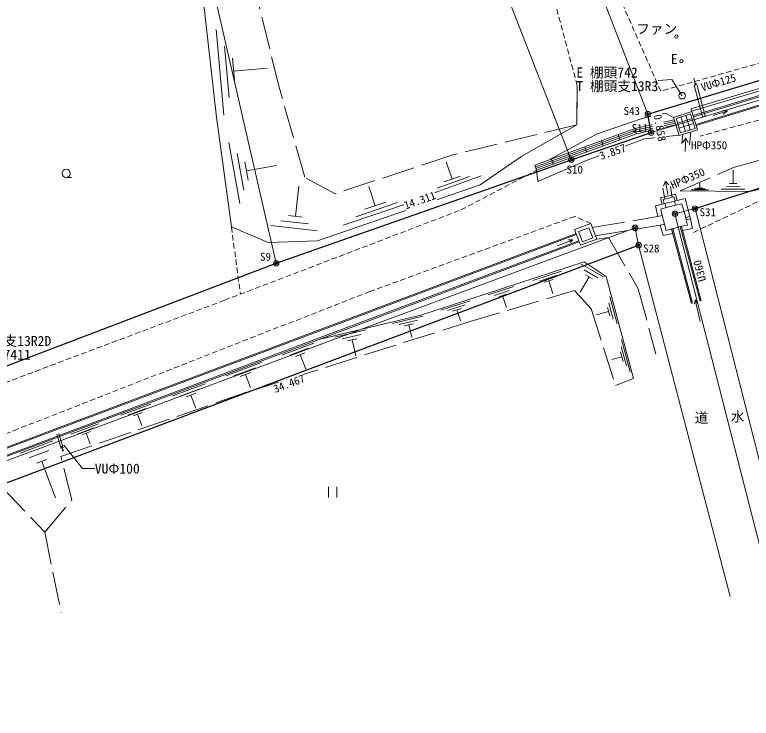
# Model space of a CAD drawing. Units: millimetres, scale not verified. Extents: x 5000 to 205306, y 5000 to 143512.
# Drawn here: x 140239 to 173940, y 34767 to 66957 of the extents above; entities that cross this region are included whole.
import ezdxf
from ezdxf.enums import TextEntityAlignment as Align

# ---------------------------------------------------------------- set-up
doc = ezdxf.new("R2010")
doc.units = ezdxf.units.MM
doc.header["$LTSCALE"] = 250
doc.header["$PDMODE"] = 32
doc.header["$PDSIZE"] = 125
doc.linetypes.add('DASHED', pattern=[7.5, 6, -1.5])
doc.linetypes.add('USER2', pattern=[1.5, 1, -0.5])
for name, color, linetype, lineweight in [('プロットマーク', 1, 'Continuous', 13), ('ベクトルデータ', 5, 'Continuous', 13), ('地番名', 5, 'Continuous', 13), ('汎用Layer', 8, 'Continuous', 13), ('測量図', 1, 'Continuous', 25), ('現況', 8, 'Continuous', 13)]:
    doc.layers.add(name, color=color, linetype=linetype, lineweight=lineweight)
doc.layers.add('点名', color=1, linetype='Continuous')
doc.layers.add('点間距離', color=7, linetype='Continuous')
doc.styles.add('ＭＳ ゴシック', font='')
doc.styles.add('ＭＳ 明朝', font='')
doc.styles.get('ＭＳ ゴシック').set_extended_font_data('MS Gothic')
doc.styles.get('ＭＳ 明朝').set_extended_font_data('MS Mincho')

msp = doc.modelspace()

# ---------------------------------------------------------------- linework, layer by layer
at = {"layer": 'プロットマーク'}
for centre in [(165705.4, 60325.3), (171366.1, 58089.1), (168785.6, 56414.3), (152203.4, 55582.9)]:
    msp.add_circle(centre, 125, dxfattribs=at)
at = {"layer": 'プロットマーク', "color": 6}
for centre in [(170447.6, 57848.1), (168620.5, 57206.4)]:
    msp.add_circle(centre, 125, dxfattribs=at)
at = {"layer": 'プロットマーク'}
for p in [(165705.4, 60325.3), (171366.1, 58089.1), (168785.6, 56414.3), (152203.4, 55582.9)]:
    msp.add_point(p, dxfattribs=at)
at = {"layer": 'プロットマーク', "color": 6}
for p in [(170447.6, 57848.1), (168620.5, 57206.4)]:
    msp.add_point(p, dxfattribs=at)
at = {"layer": 'ベクトルデータ'}
msp.add_line((175721.2, 40977.8), (171366.1, 58089.1), dxfattribs=at)
for points in [[(165705.4, 60325.3), (157400.6, 81610.4), (146778.8, 79179.3)], [(171366.1, 58089.1), (170447.6, 57848.1), (174880.3, 40483.7)], [(168620.5, 57206.4), (168785.6, 56414.3), (172973.7, 40332.8)]]:
    msp.add_lwpolyline(points, dxfattribs=at)
at = {"layer": '汎用Layer'}
for p, q in [((142841.9, 59508.6), (142591.9, 59508.6)), ((154599.6, 44862.9), (154599.6, 45362.9)), ((154974.6, 44862.9), (154974.6, 45362.9))]:
    msp.add_line(p, q, dxfattribs=at)
at = {"layer": '汎用Layer', "color": 7}
msp.add_line((142375, 47220.6), (142456, 46994.2), dxfattribs=at)
at = {"layer": '汎用Layer'}
for points in [[(170775.5, 63252.9), (170310.7, 63997.3), (169686, 63947.3)], [(142478.8, 47268.1), (143343.5, 46189), (143900.9, 46189)]]:
    msp.add_lwpolyline(points, dxfattribs=at)
at = {"layer": '汎用Layer', "color": 7}
msp.add_lwpolyline([(142410.4, 47033.4), (142456, 46994.2), (142467.4, 47047.3)], dxfattribs=at)
at = {"layer": '汎用Layer'}
msp.add_circle((142591.9, 59696.1), 187.5, dxfattribs=at)
at = {"layer": '測量図'}
for points in [[(171366.1, 58089.1), (181940.6, 61453.2), (182257.7, 61632.1), (198954.7, 66137.8)], [(79054.6, 23236.3), (80766.3, 23872.7), (136518.9, 44295.5), (168785.6, 56414.3)]]:
    msp.add_lwpolyline(points, dxfattribs=at)
at = {"layer": '現況', "linetype": 'DASHED'}
for p, q in [((150643.4, 70490.9), (152339.6, 63639.2)), ((171707.2, 62287.7), (171305.9, 63823.8)), ((171832.9, 62320.6), (171431.7, 63856.6)), ((170764.7, 61043.3), (170814, 61477.9)), ((171111.7, 60996.7), (171179.4, 61593.9)), ((169982.9, 58538.2), (169894, 59026)), ((170327.2, 58600.9), (170236.9, 59096.5)), ((166667.1, 57222.2), (169671.1, 57729.2)), ((166813.1, 56840.5), (169774.3, 57322.3))]:
    msp.add_line(p, q, dxfattribs=at)
at = {"layer": '現況'}
for p, q in [((149453.9, 66280.5), (149803.8, 62363.7)), ((149835.7, 65525), (150045.6, 63174.9)), ((150200, 64965.3), (150305, 63790.3)), ((150252.5, 64377.8), (151811.8, 64517.1)), ((171307.5, 64058), (171392.8, 63734.4)), ((170020.6, 62457), (170383.2, 62258.7)), ((171220.4, 62524.5), (170383.2, 62258.7)), ((171150.5, 61689.6), (170942.8, 62353.8)), ((171181.6, 62646.5), (171211.9, 62551.2)), ((171485, 61691), (171220.4, 62524.5)), ((172190.4, 62342.2), (172852.3, 62556.9)), ((170416.7, 62153), (168618, 61753.3)), ((168642.8, 61673.4), (170442.1, 62073.3)), ((170383.2, 62258.7), (170647.8, 61425.2)), ((170569.7, 61994.1), (171233.2, 62201.6)), ((170929.3, 61620.4), (170721.6, 62284.6)), ((171707.2, 62287.7), (171832.9, 62320.6)), ((168618, 61753.3), (164031.5, 60075.9)), ((164060.2, 59997.4), (168642.8, 61673.4)), ((168618, 61753.3), (168692.4, 61513.7)), ((168667.6, 61593.6), (170467.4, 61993.5)), ((168692.4, 61513.7), (170492.7, 61913.8)), ((169538.3, 61957.8), (169592.6, 61713.8)), ((169538.3, 61957.8), (169592.6, 61713.8)), ((170638.9, 61772.7), (171302.4, 61980.2)), ((170647.8, 61425.2), (171485, 61691)), ((164088.9, 59919), (168667.6, 61593.6)), ((164117.6, 59840.6), (168692.4, 61513.7)), ((164117.6, 59840.6), (168692.4, 61513.7)), ((167843.9, 61470.2), (167930, 61234.9)), ((167843.9, 61470.2), (167930, 61234.9)), ((150040.5, 61111.7), (150546.3, 58316.3)), ((167081.4, 61191.3), (167167.5, 60956)), ((167081.4, 61191.3), (167167.5, 60956)), ((170910.4, 60691.7), (170952.9, 61309.3)), ((166318.9, 60912.4), (166405, 60677.1)), ((166318.9, 60912.4), (166405, 60677.1)), ((150416.2, 60602.3), (150719.6, 58925)), ((164794, 60354.7), (164880, 60119.4)), ((164794, 60354.7), (164880, 60119.4)), ((165556.5, 60633.6), (165642.5, 60398.3)), ((165556.5, 60633.6), (165642.5, 60398.3)), ((150766.5, 60232.6), (150918.3, 59394)), ((150842.4, 59813.3), (152214.9, 60061.6)), ((160252.7, 59445.5), (159977.6, 60207.1)), ((164031.5, 60075.9), (164117.6, 59840.6)), ((164117.6, 59840.6), (164168.2, 59330.6)), ((173112.1, 59230.8), (173117.6, 59862)), ((159141, 58699.4), (161584.6, 59582.3)), ((159574.7, 59028.3), (161040.8, 59558)), ((159886.2, 59313.1), (160619.3, 59577.9)), ((170123.7, 58735.9), (170020.6, 59346.3)), ((153079, 57736.9), (153236.9, 59113.1)), ((156735.8, 58214.6), (156437.4, 59099.6)), ((171347, 58987.6), (171827.5, 58983.4)), ((171467.5, 59030.2), (171707.7, 59028.1)), ((171587.6, 59029.2), (171589.5, 59247.5)), ((172568.5, 58983.3), (173651.4, 58973.8)), ((172786.2, 59107.5), (173435.9, 59101.9)), ((172949.7, 59232.2), (173274.6, 59229.4)), ((171186.4, 58945.3), (171987.3, 58938.3)), ((155269.3, 57325.9), (158441, 58395.2)), ((155844, 57716.8), (157747, 58358.3)), ((156260, 58054.2), (157211.6, 58375)), ((169988.4, 58326.6), (170426.6, 58433.7)), ((170040.5, 58133.5), (169988.4, 58326.6)), ((170471.8, 58238.9), (170426.6, 58433.7)), ((170040.5, 58133.5), (170471.8, 58238.9)), ((152761.8, 57773.3), (153396.1, 57700.5)), ((169671.1, 57729.2), (169865.8, 57775)), ((169966.9, 57376.1), (169865.8, 57775)), ((170940.2, 57679.1), (171133.2, 57731.6)), ((170963.4, 57572.2), (170940.2, 57679.1)), ((171158.6, 57615.7), (171133.2, 57731.6)), ((151958.6, 57307.8), (154072.9, 57065.1)), ((152413.1, 57534.5), (153681.6, 57388.9)), ((169966.9, 57376.1), (169774.3, 57322.3)), ((170963.4, 57572.2), (171158.6, 57615.7)), ((170295.8, 57155), (170344.2, 57167.9)), ((170295.8, 57155), (171201.6, 53747.1)), ((170344.2, 57167.9), (170692.1, 57260.4)), ((170344.2, 57167.9), (171249.9, 53760)), ((170692.1, 57260.4), (170774.5, 57281.5)), ((170692.1, 57260.4), (171597.8, 53852.4)), ((170740.5, 57272.8), (171646.1, 53865.3)), ((165066.7, 56386), (165771.8, 56657.6)), ((165580.9, 56654.9), (165771.8, 56657.6)), ((165771.8, 56657.6), (165648.7, 56534.9)), ((167204.1, 54946), (166158, 55548.9)), ((166913.9, 54926.2), (166286.3, 55287.9)), ((165251.8, 55228.5), (163946.3, 54804.4)), ((165028.2, 55028.2), (164244.9, 54773.8)), ((166519.2, 54966.6), (166112.7, 54261.4)), ((166676.1, 54876.2), (166362.3, 55057.1)), ((164869.8, 54849.2), (164478.2, 54722)), ((164674, 54785.6), (164863.2, 54203.3)), ((163078.7, 54522.5), (161905.3, 54141.4)), ((162879.9, 54336.1), (162175.8, 54107.4)), ((162739.7, 54168.7), (162387.6, 54054.3)), ((162563.7, 54111.5), (162744.2, 53555.6)), ((167803.6, 52811.4), (167467.1, 54057.8)), ((161080, 53873.2), (159735.7, 53436.5)), ((160843.4, 53686.5), (160036.9, 53424.4)), ((167624.8, 53030.6), (167422.9, 53778.4)), ((171608.6, 52925.7), (171379, 53905.9)), ((160674.1, 53521.5), (160270.8, 53390.5)), ((160472.5, 53456), (160636.4, 52951.5)), ((167412.3, 53374.4), (166849.6, 53222.4)), ((167462.8, 53187.4), (167361.8, 53561.3)), ((158913, 53163.1), (157517.2, 52829.8)), ((158660.9, 52983.2), (157823.4, 52783.3)), ((158478.6, 52820), (158059.8, 52720.1)), ((158269.2, 52770), (158405.2, 52200.4)), ((156324.2, 52545), (154892.6, 52203.2)), ((156072.7, 52330.6), (155213.8, 52125.6)), ((153923, 51937.2), (152487.5, 51399.1)), ((155892.9, 52133.3), (155463.4, 52030.8)), ((155678.1, 52082.1), (155852.6, 51351.4)), ((168396.4, 50616), (167997.7, 52092.6)), ((153685, 51698.6), (152823.7, 51375.7)), ((168226.5, 50887), (167987.3, 51773)), ((153518.8, 51486.9), (153088.2, 51325.4)), ((153303.5, 51406.1), (153551.9, 50743.6)), ((168016.7, 51305.6), (167556.2, 51181.3)), ((168076.5, 51084.1), (167956.9, 51527.1)), ((151531.2, 51040.6), (149898.3, 50428.4)), ((151248.9, 50800.2), (150269.1, 50432.9)), ((151048.2, 50590.4), (150558.3, 50406.8)), ((150803.2, 50498.6), (151026.4, 49903.1)), ((168555.4, 50314.8), (167727.9, 49998.4)), ((148953.8, 50074.3), (147465.4, 49516.4)), ((148701, 49843), (147808, 49508.3)), ((148522.6, 49639.7), (148076.1, 49472.3)), ((148299.4, 49556), (148523.7, 48957.5)), ((146472.7, 49144.2), (145099.4, 48629.4)), ((146236.7, 48938.1), (145412.8, 48629.2)), ((146069.4, 48757.8), (145657.4, 48603.3)), ((145863.4, 48680.5), (146058.3, 48160.7)), ((144068, 48242.7), (142807.5, 47770.2)), ((143851.9, 48052), (143095.6, 47768.5)), ((143698.9, 47885), (143320.8, 47743.2)), ((142167.5, 47769.2), (142363.5, 47107.8)), ((142263.3, 47797.6), (142459.4, 47136.2)), ((143509.8, 47814.1), (143691.4, 47329.8)), ((141976.9, 47458.8), (140480.3, 46897.7)), ((141801.7, 47015.6), (140903.7, 46678.9)), ((141701.3, 46600.4), (141252.3, 46432.1)), ((141476.8, 46516.2), (142102, 44848.6))]:
    msp.add_line(p, q, dxfattribs=at)
at = {"layer": '現況', "linetype": 'USER2'}
for p, q in [((174227.6, 58388.9), (171181.7, 56948.7)), ((150153.3, 57246.4), (150564.7, 54171.8))]:
    msp.add_line(p, q, dxfattribs=at)
msp.add_lwpolyline([(154611, 101063.3), (159830.5, 102077), (160756.3, 100862.5), (163351.2, 101816.1), (164256.2, 100639), (167203, 101615.5), (175260.3, 92201.2), (175927.9, 92422), (178367.6, 87234), (174980.4, 85821.8), (175623.5, 81198.1), (178145.3, 74104.1), (180248, 66424.2), (169801.2, 63463.5), (167676.5, 68273.5), (165053.4, 75176.7), (160336.2, 84620), (159194.6, 87299.7), (159706, 87722.3), (156864.7, 94456.3), (154753.5, 100006.8)], close=True, dxfattribs=at)
for points in [[(165980.4, 63709.7), (164292.5, 70004.5), (161870.6, 76424.4), (158484.7, 82162.2), (156461.8, 81868.9)], [(195890.7, 68428.8), (187648.5, 65947.2), (181884.2, 64216), (171603.6, 61405)], [(108662.3, 38184.7), (117721.7, 41462.2), (130971.9, 46496.8), (135914.8, 48656.7), (149834.5, 53893), (160654.9, 58025.1), (164117.6, 59840.6)], [(166596.7, 57406.4), (165861.8, 57728.4), (156490.4, 54291), (140373.2, 48000.7), (127917.7, 43076.8)]]:
    msp.add_lwpolyline(points, dxfattribs=at)
at = {"layer": '現況'}
for points in [[(147032.8, 79492), (146992.9, 78498.9), (148577.5, 70282.5), (149477.6, 62276.7)], [(181241, 65398.8), (175154.6, 63526.2), (171277.9, 62343.4)], [(181271.2, 65340.1), (175173.7, 63464.1), (171297.6, 62281.4)], [(171181.6, 62646.5), (175130.3, 63820.7), (179175.4, 64952.9)], [(171211.9, 62551.2), (175158.1, 63724.6), (179202.3, 64856.6)], [(181438.8, 65015), (175279.1, 63119.9), (171406.5, 61938.3)], [(181471.2, 64972.7), (175293.8, 63072.1), (171421.6, 61890.6)], [(171339.8, 63804.4), (171392.8, 63734.4), (171414.5, 63821.3)], [(164654.2, 60303.6), (166885.7, 61510.1), (169038.3, 62237.1), (170020.6, 62457)], [(172654.5, 62413.8), (172852.3, 62556.9), (172617.2, 62574.3)], [(149477.6, 62276.7), (150153.3, 57246.4), (151841.8, 56536.9), (154099.8, 56619.4), (161540.1, 59177.1), (163446.2, 60479.8), (165950.6, 61925.1)], [(170641.7, 61444.4), (169048.8, 61271.9), (166425.4, 60299.6), (164168.2, 59330.6)], [(170806.9, 61104.2), (170952.9, 61309.3), (171058.5, 61113.7)], [(170679.2, 58899.8), (173878.8, 58871.8), (180826.5, 60399.4), (181681.6, 60078.7), (182760.7, 56832.7)], [(169926.6, 59112.8), (170020.6, 59346.3), (170169.1, 59180.9)], [(169859.7, 58291.9), (169792.9, 58578.8), (170466.9, 58753.8), (170550.5, 58462.4)], [(169988.4, 58326.6), (169557.8, 58210.4), (169671.1, 57729.2)], [(169956.3, 58318), (169912.4, 58506.5), (170397.7, 58632.5), (170453, 58439.8)], [(171133.2, 57731.6), (170911.8, 58546.2), (170426.6, 58433.7)], [(170940.2, 57679.1), (170769.3, 58307.8), (170471.8, 58238.9)], [(170040.5, 58133.5), (169796.9, 58067.7), (169865.8, 57775)], [(169774.3, 57322.3), (169906.5, 56848.8), (170349.3, 56953.8)], [(169966.9, 57376.1), (170047.4, 57087.7), (170297.9, 57147.1)], [(170774.5, 57281.5), (171016.7, 57332.9), (170963.4, 57572.2)], [(170791.6, 57080.6), (171255.8, 57179.3), (171158.6, 57615.7)], [(109851.1, 36026.9), (126737.3, 42298.7), (139874.2, 47177.8), (154830, 52784.5), (165927.6, 56941.6)], [(109868.5, 35980), (126754.7, 42251.9), (139891.7, 47130.9), (154847.5, 52737.7), (165945.4, 56894.9)], [(109988.6, 35651.3), (126859.2, 41970.6), (139996.6, 46849.9), (154952.8, 52456.8), (166052.6, 56614.6)], [(110005.7, 35604.3), (126876.6, 41923.8), (140014, 46803), (154970.4, 52410), (166070.5, 56567.9)], [(168555.4, 50314.8), (167297.5, 54973.5), (166292.5, 55645.4), (158820.9, 53218.2), (154154.5, 52104.1)], [(171345.5, 53723.1), (171379, 53905.9), (171499, 53755.2)]]:
    msp.add_lwpolyline(points, dxfattribs=at)
at = {"layer": '現況', "linetype": 'DASHED'}
for points in [[(165980.4, 63709.7), (165950.6, 61925.1), (165980.4, 63709.7), (165950.6, 61925.1)], [(165950.6, 61925.1), (160284.3, 60540.9), (154893.6, 58764.1), (153516.3, 59517.5), (152339.6, 63639.2)], [(170679.2, 58899.8), (173171, 59987.9), (181043.8, 62129.2)], [(166869, 56694.5), (167403.8, 56768.1), (168767.9, 54422.7), (169579.9, 51425.3)], [(141616.7, 43286.1), (142855.6, 44754.2), (142345.5, 46740.2), (150882.1, 49694), (160977.4, 52884.1), (165848.1, 54343.8), (166608.7, 53499.2), (167727.9, 49998.4)], [(138223.1, 46137.8), (139663.6, 45324.2), (141616.7, 43286.1), (142357.9, 39599.5)]]:
    msp.add_lwpolyline(points, dxfattribs=at)
at = {"layer": '現況'}
for points in [[(170500.4, 62215.4), (171164, 62423), (171371.7, 61758.8), (170708.1, 61551.3)], [(165857.9, 57123.8), (166596.7, 57406.4), (166869, 56694.5), (166130.2, 56411.9)], [(166684.6, 56746.3), (166509.7, 57213.1), (166041.4, 57037.6), (166216.3, 56570.8)]]:
    msp.add_lwpolyline(points, close=True, dxfattribs=at)
for centre, radius in [((170515, 65955.6), 75), ((170741.8, 64829.9), 75), ((170775.5, 63252.9), 150)]:
    msp.add_circle(centre, radius, dxfattribs=at)

# ---------------------------------------------------------------- texts
at = {"layer": '地番名', "style": 'ＭＳ 明朝'}
for s, p in [('水', (173006.3, 48207.8)), ('道', (171347.6, 48153.3))]:
    msp.add_text(s, height=458.2, dxfattribs=at).set_placement(p, align=Align.BOTTOM_LEFT)
at = {"layer": '汎用Layer', "style": 'ＭＳ ゴシック'}
for s, height, p in [('ファン', 458.2, (168674.8, 65948.3)), ('E', 458.2, (170261, 64566.8)), ('E 棚頭742', 458.2, (165936, 63947.3)), ('T 棚頭支13R3', 458.2, (165936, 63322.3)), ('HPΦ350', 366.6, (171189.3, 60692)), ('E 棚頭支13R2D', 458.2, (137854.5, 51666.8)), ('T 棚頭7411', 458.2, (137854.5, 51041.8))]:
    msp.add_text(s, height=height, dxfattribs=at).set_placement(p, align=Align.BOTTOM_LEFT)
for s, rotation, p in [('VUΦ125', 16.821, (171733.3, 63340.6)), ('HPΦ350', 23.54, (170393.5, 58872.2)), ('U360', 105.154, (171988.5, 54833.7))]:
    msp.add_text(s, height=366.6, rotation=rotation, dxfattribs=at).set_placement(p, align=Align.BOTTOM_LEFT)
msp.add_text('VUΦ100', height=458.2, dxfattribs=at).set_placement((143900.9, 46189), align=Align.MIDDLE_LEFT)
at = {"layer": '点名', "style": 'ＭＳ ゴシック'}
for s, p in [('S43', (168096, 62260.4)), ('S11', (168463.8, 61478.1)), ('S10', (165488.6, 59579.9)), ('S31', (171576.1, 57630.4)), ('S28', (168992.3, 55969.6)), ('S9', (151464.9, 55589.8))]:
    msp.add_text(s, height=366.6, dxfattribs=at).set_placement(p, align=Align.BOTTOM_LEFT)

# ---------------------------------------------------------------- next in the draw order: wipeouts: each hides what was drawn before it
for points in [[(169358.3, 62343.9), (169580, 61113.7), (170072.1, 61202.4), (169850.4, 62432.6)], [(167098.5, 60205.3), (168282.1, 60607.4), (168121.2, 61080.8), (166937.7, 60678.7)], [(158163.9, 57941.4), (159579.2, 58438.5), (159413.5, 58910.3), (157998.2, 58413.2)], [(152192, 49542.8), (153596.2, 50070.2), (153420.4, 50538.2), (152016.2, 50010.8)]]:
    msp.add_wipeout(points)

# ---------------------------------------------------------------- next in the draw order: linework, layer by layer
at = {"layer": 'プロットマーク'}
for centre in [(169205.2, 62410.8), (169357.5, 61566)]:
    msp.add_circle(centre, 125, dxfattribs=at)
for p in [(169205.2, 62410.8), (169357.5, 61566)]:
    msp.add_point(p, dxfattribs=at)
at = {"layer": 'ベクトルデータ'}
for p, q in [((154075.1, 101608.1), (169205.2, 62410.8)), ((204611.9, 72128.2), (169357.5, 61566))]:
    msp.add_line(p, q, dxfattribs=at)
for points in [[(167125, 102965.3), (142018.6, 100354.2), (146090.9, 81923.7), (146780.1, 79179.7), (152203.4, 55582.9)], [(168620.5, 57206.4), (126462.6, 41584.2), (64443.3, 18890.6), (62609.4, 18134), (58187.5, 16303.4)]]:
    msp.add_lwpolyline(points, dxfattribs=at)
at = {"layer": '測量図'}
msp.add_lwpolyline([(79110.1, 99001.5), (79514.8, 88094.8), (79521.8, 78980.4), (79562.2, 58909.6), (79437.6, 46710.3), (78637.1, 38901.2), (78833, 27802.9), (117646.8, 42430.3), (152203.4, 55582.9), (165705.4, 60325.3), (169357.5, 61566), (169205.2, 62410.8), (182756.9, 66504.5), (193338.9, 69669.3), (186504.8, 93312), (178967.9, 87755.1), (173228.8, 96801.6)], dxfattribs=at)

# ---------------------------------------------------------------- next in the draw order: texts
at = {"layer": '点間距離', "color": 1, "style": 'ＭＳ ゴシック'}
for s, rotation, p in [('0.858', 280.218, (169469.2, 61728.8)), ('3.857', 18.763, (167690.3, 60406.3)), ('14.311', 19.353, (158871.5, 58190)), ('34.467', 20.585, (152894.1, 49806.5))]:
    msp.add_text(s, height=366.6, rotation=rotation, dxfattribs=at).set_placement(p, align=Align.BOTTOM_CENTER)

doc.saveas('drawing.dxf')
